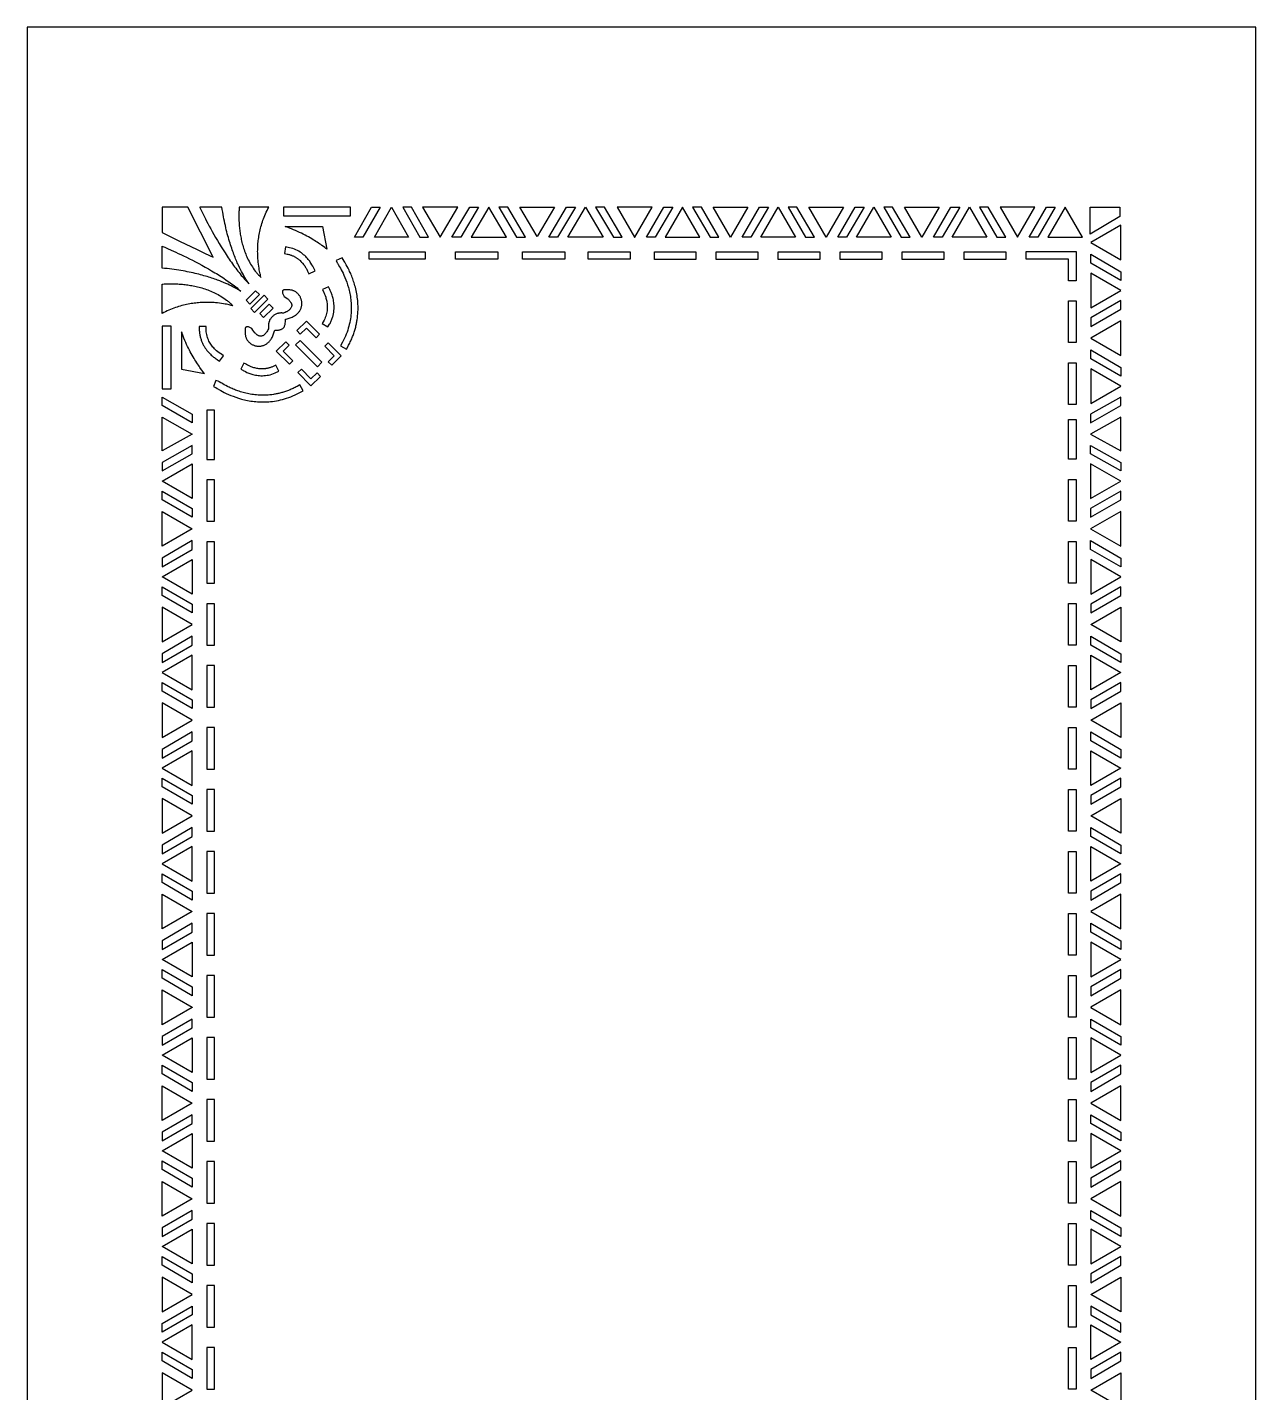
# Model space of a CAD drawing. Extents: x -410 to 410, y -1070 to 1070.
# Drawn here: x -410 to 410, y 159 to 1070 of the extents above; entities that cross this region are included whole.
import ezdxf

# ---------------------------------------------------------------- set-up
doc = ezdxf.new("R2010")
doc.units = 0
doc.header["$MEASUREMENT"] = 0
doc.layers.add('LAYER_1', color=18, linetype='CONTINUOUS')

msp = doc.modelspace()

# ---------------------------------------------------------------- linework, layer by layer
at = {"layer": 'LAYER_1'}
for points in [[(-410, -1070), (410, -1070), (410, 1070), (-410, 1070)], [(-302.9, 950), (-319.98, 950), (-319.98, 932.97), (-316.44, 931.26), (-307.96, 927.16), (-296.96, 921.87), (-291.29, 919.15), (-285.91, 916.58)], [(-261.9, 898.75), (-261.96, 898.85), (-262.08, 899.03), (-262.52, 899.66), (-263.2, 900.65), (-263.61, 901.28), (-264.08, 902.01), (-264.59, 902.84), (-265.14, 903.76), (-265.72, 904.77), (-266.34, 905.89), (-266.99, 907.1), (-267.67, 908.41), (-268.37, 909.82), (-269.08, 911.33), (-269.45, 912.13), (-269.81, 912.94), (-270.18, 913.79), (-270.56, 914.66), (-270.93, 915.56), (-271.31, 916.48), (-271.68, 917.43), (-272.06, 918.41), (-272.44, 919.41), (-272.81, 920.44), (-273.19, 921.49), (-273.57, 922.57), (-273.94, 923.68), (-274.31, 924.82), (-274.68, 925.98), (-275.04, 927.17), (-275.41, 928.39), (-275.76, 929.63), (-276.12, 930.91), (-276.47, 932.21), (-276.81, 933.53), (-277.15, 934.89), (-277.48, 936.27), (-277.8, 937.68), (-278.12, 939.12), (-278.43, 940.59), (-278.73, 942.09), (-279.02, 943.61), (-279.3, 945.17), (-279.58, 946.75), (-279.84, 948.36), (-280.1, 950), (-294.84, 950), (-294.77, 949.77), (-294.6, 949.37), (-294.34, 948.79), (-293.99, 948.05), (-293.56, 947.15), (-293.06, 946.11), (-292.47, 944.93), (-291.81, 943.62), (-291.08, 942.2), (-290.29, 940.66), (-289.43, 939.04), (-288.5, 937.32), (-287.52, 935.52), (-286.49, 933.65), (-285.4, 931.72), (-284.26, 929.74), (-283.08, 927.72), (-281.85, 925.66), (-280.59, 923.58), (-279.28, 921.49), (-277.95, 919.4), (-277.27, 918.35), (-276.58, 917.3), (-275.89, 916.26), (-275.18, 915.23), (-274.48, 914.2), (-273.77, 913.18), (-273.05, 912.16), (-272.33, 911.16), (-271.6, 910.16), (-270.87, 909.18), (-270.13, 908.21), (-269.39, 907.26), (-268.65, 906.32), (-267.91, 905.4), (-267.16, 904.49), (-266.41, 903.61), (-265.66, 902.74), (-264.91, 901.9), (-264.16, 901.07), (-263.41, 900.28), (-262.66, 899.5)], [(-248.78, 950), (-268.54, 950), (-268.54, 949.87), (-268.55, 949.59), (-268.62, 948.57), (-268.65, 947.85), (-268.69, 947), (-268.72, 946.03), (-268.74, 944.94), (-268.75, 943.75), (-268.73, 942.45), (-268.69, 941.06), (-268.62, 939.58), (-268.58, 938.82), (-268.52, 938.03), (-268.46, 937.22), (-268.38, 936.4), (-268.29, 935.56), (-268.2, 934.71), (-268.09, 933.84), (-267.96, 932.96), (-267.83, 932.06), (-267.68, 931.15), (-267.52, 930.24), (-267.34, 929.31), (-267.14, 928.37), (-266.94, 927.43), (-266.71, 926.48), (-266.47, 925.52), (-266.2, 924.56), (-265.92, 923.59), (-265.63, 922.62), (-265.31, 921.65), (-264.97, 920.67), (-264.61, 919.7), (-264.23, 918.72), (-263.83, 917.75), (-263.4, 916.77), (-262.96, 915.8), (-262.49, 914.84), (-261.99, 913.87), (-261.47, 912.92), (-260.93, 911.97), (-260.36, 911.03), (-259.76, 910.09), (-259.13, 909.17), (-258.48, 908.25), (-257.8, 907.35), (-257.45, 906.9), (-257.09, 906.46), (-256.73, 906.02), (-256.35, 905.58), (-255.97, 905.14), (-255.58, 904.71), (-255.19, 904.28), (-254.78, 903.86), (-254.37, 903.44), (-253.95, 903.03), (-253.97, 903.13), (-254.03, 903.37), (-254.24, 904.21), (-254.39, 904.8), (-254.56, 905.51), (-254.74, 906.32), (-254.94, 907.24), (-255.13, 908.26), (-255.33, 909.37), (-255.52, 910.57), (-255.69, 911.86), (-255.85, 913.24), (-255.93, 913.96), (-255.99, 914.69), (-256.05, 915.45), (-256.1, 916.22), (-256.15, 917.02), (-256.18, 917.83), (-256.21, 918.65), (-256.22, 919.5), (-256.23, 920.36), (-256.22, 921.23), (-256.2, 922.12), (-256.17, 923.03), (-256.13, 923.94), (-256.07, 924.88), (-256, 925.82), (-255.91, 926.78), (-255.8, 927.75), (-255.68, 928.73), (-255.55, 929.72), (-255.39, 930.72), (-255.22, 931.74), (-255.02, 932.76), (-254.81, 933.79), (-254.57, 934.83), (-254.32, 935.87), (-254.04, 936.93), (-253.74, 937.99), (-253.42, 939.06), (-253.08, 940.14), (-252.7, 941.22), (-252.31, 942.3), (-251.89, 943.39), (-251.44, 944.49), (-250.97, 945.58), (-250.46, 946.68), (-249.93, 947.79), (-249.37, 948.89)], [(-194.18, 944.3), (-194.18, 950), (-238.9, 950), (-238.9, 944.3)], [(-174.53, 950), (-185.92, 929.98), (-187.08, 929.98), (-191.64, 929.98), (-180.27, 950)], [(-166.94, 950), (-166.93, 950), (-155.64, 929.98), (-166.93, 929.98), (-166.94, 929.98), (-166.94, 929.98), (-178.23, 929.98), (-166.94, 950)], [(-159.34, 950), (-147.96, 929.98), (-146.79, 929.98), (-142.23, 929.98), (-153.6, 950)], [(-134.47, 929.98), (-134.47, 929.98), (-122.69, 950), (-134.47, 950), (-134.47, 950), (-134.47, 950), (-146.25, 950), (-134.47, 929.98)], [(-126.55, 929.98), (-114.68, 950), (-113.47, 950), (-108.72, 950), (-120.57, 929.98)], [(-101.98, 929.98), (-90.2, 929.98), (-101.98, 950), (-113.76, 929.98)], [(-77.41, 929.98), (-89.28, 950), (-90.49, 950), (-95.24, 950), (-83.4, 929.98)], [(-69.68, 930.3), (-81.27, 950), (-69.68, 950), (-58.1, 950)], [(-61.96, 929.98), (-50.09, 950), (-48.87, 950), (-44.12, 950), (-55.97, 929.98)], [(-37.39, 929.98), (-49.17, 929.98), (-37.39, 950), (-25.61, 929.98)], [(-12.82, 929.98), (-24.68, 950), (-25.9, 950), (-30.65, 950), (-18.8, 929.98)], [(-4.56, 929.87), (-4.56, 929.86), (7.11, 950), (-4.56, 950), (-4.56, 950), (-4.57, 950), (-16.24, 950), (-4.57, 929.86)], [(3.33, 929.86), (14.99, 950), (16.18, 950), (20.85, 950), (9.21, 929.86)], [(27.47, 950), (15.9, 929.86), (27.47, 929.86), (39.04, 929.86)], [(51.61, 929.86), (39.95, 950), (38.76, 950), (34.09, 950), (45.73, 929.86)], [(59.39, 929.87), (59.39, 929.86), (47.82, 950), (59.39, 950), (59.39, 950), (59.39, 950), (70.97, 950), (59.39, 929.86)], [(67.17, 929.86), (78.84, 950), (80.03, 950), (84.7, 950), (73.05, 929.86)], [(91.32, 929.86), (79.74, 929.86), (91.32, 950), (102.89, 929.86)], [(115.46, 929.86), (103.8, 950), (102.6, 950), (97.94, 950), (109.58, 929.86)], [(123.24, 929.87), (123.24, 929.86), (111.66, 950), (123.24, 950), (123.24, 950), (123.24, 950), (134.82, 950), (123.24, 929.86)], [(131.02, 929.86), (142.68, 950), (143.88, 950), (148.54, 950), (136.9, 929.86)], [(155.16, 929.86), (143.59, 929.86), (155.16, 950), (166.74, 929.86)], [(173.42, 929.86), (179.31, 929.86), (167.64, 950), (166.45, 950), (161.78, 950)], [(187.09, 929.87), (187.08, 929.86), (175.51, 950), (187.08, 950), (187.09, 950), (187.09, 950), (198.66, 950), (187.09, 929.86)], [(194.87, 929.86), (206.53, 950), (207.72, 950), (212.39, 950), (200.75, 929.86)], [(219.01, 929.86), (207.44, 929.86), (219.01, 950), (230.58, 929.86)], [(237.27, 929.86), (243.15, 929.86), (231.49, 950), (230.3, 950), (225.63, 950)], [(250.93, 950), (250.93, 950), (239.36, 950), (250.93, 929.86), (250.93, 929.87), (250.94, 929.86), (262.51, 950), (250.94, 950)], [(258.72, 929.86), (270.38, 950), (271.57, 950), (276.24, 950), (264.6, 929.86)], [(282.86, 929.86), (294.43, 929.86), (282.86, 950), (271.28, 929.86)], [(299.5, 950), (319.29, 950), (319.29, 943.78), (299.47, 931.97)], [(-210.04, 921.97), (-210.67, 922.46), (-211.37, 922.98), (-212.31, 923.67), (-213.47, 924.51), (-214.13, 924.97), (-214.85, 925.46), (-215.61, 925.98), (-216.43, 926.52), (-217.29, 927.08), (-218.2, 927.65), (-219.16, 928.24), (-220.15, 928.85), (-221.2, 929.46), (-222.28, 930.08), (-223.4, 930.7), (-224.56, 931.32), (-225.76, 931.95), (-226.99, 932.56), (-228.26, 933.18), (-229.56, 933.78), (-230.89, 934.37), (-232.25, 934.95), (-233.64, 935.51), (-235.06, 936.05), (-235.77, 936.31), (-236.5, 936.57), (-237.23, 936.82), (-237.96, 937.06), (-213.05, 937.06)], [(299.87, 926.33), (299.86, 926.33), (320, 914.76), (320, 926.33), (320, 926.33), (320, 926.33), (320, 937.91), (299.86, 926.33)], [(-267.55, 893.93), (-267.65, 893.98), (-267.84, 894.09), (-268.49, 894.5), (-269.52, 895.11), (-270.18, 895.5), (-270.94, 895.92), (-271.8, 896.38), (-272.75, 896.88), (-273.8, 897.41), (-274.95, 897.96), (-276.2, 898.55), (-277.55, 899.15), (-279.01, 899.77), (-280.56, 900.4), (-281.38, 900.72), (-282.22, 901.04), (-283.09, 901.36), (-283.99, 901.69), (-284.91, 902.01), (-285.85, 902.34), (-286.83, 902.66), (-287.83, 902.99), (-288.85, 903.31), (-289.91, 903.63), (-290.99, 903.95), (-292.09, 904.26), (-293.23, 904.57), (-294.39, 904.88), (-295.57, 905.19), (-296.79, 905.49), (-298.03, 905.78), (-299.3, 906.08), (-300.6, 906.36), (-301.92, 906.64), (-303.27, 906.91), (-304.65, 907.17), (-306.06, 907.43), (-307.49, 907.68), (-308.95, 907.92), (-310.45, 908.15), (-311.96, 908.37), (-313.51, 908.58), (-315.09, 908.78), (-316.69, 908.97), (-318.32, 909.15), (-319.98, 909.31), (-320, 924), (-319.51, 923.78), (-318.28, 923.24), (-316.39, 922.4), (-313.91, 921.29), (-312.49, 920.64), (-310.94, 919.93), (-309.29, 919.16), (-307.54, 918.33), (-305.71, 917.45), (-303.8, 916.52), (-301.83, 915.54), (-299.79, 914.51), (-297.71, 913.44), (-295.6, 912.33), (-293.45, 911.18), (-291.29, 910), (-289.12, 908.78), (-286.95, 907.53), (-285.87, 906.9), (-284.8, 906.25), (-283.73, 905.61), (-282.66, 904.95), (-281.61, 904.29), (-280.56, 903.63), (-279.53, 902.96), (-278.5, 902.28), (-277.49, 901.6), (-276.49, 900.92), (-275.51, 900.23), (-274.54, 899.54), (-273.59, 898.85), (-272.66, 898.15), (-271.76, 897.45), (-270.87, 896.75), (-270, 896.05), (-269.16, 895.34), (-268.34, 894.64)], [(-219.48, 910.63), (-220.02, 911.61), (-220.68, 912.69), (-221.07, 913.28), (-221.49, 913.88), (-221.95, 914.5), (-222.44, 915.12), (-222.98, 915.76), (-223.55, 916.39), (-224.16, 917.02), (-224.82, 917.65), (-225.52, 918.26), (-226.26, 918.87), (-227.05, 919.45), (-227.88, 920.01), (-228.76, 920.55), (-229.68, 921.05), (-230.66, 921.52), (-231.68, 921.95), (-232.75, 922.33), (-233.87, 922.66), (-235.04, 922.94), (-237.62, 923.42), (-238.39, 918.96), (-236.47, 918.63), (-235.98, 918.54), (-235.51, 918.43), (-235.06, 918.31), (-234.61, 918.19), (-234.17, 918.05), (-233.74, 917.9), (-233.33, 917.75), (-232.92, 917.58), (-232.52, 917.41), (-232.14, 917.23), (-231.76, 917.04), (-231.39, 916.85), (-231.03, 916.65), (-230.68, 916.44), (-230.34, 916.22), (-230, 916.01), (-229.68, 915.78), (-229.36, 915.55), (-229.05, 915.32), (-228.75, 915.08), (-228.46, 914.83), (-228.17, 914.59), (-227.91, 914.35), (-227.37, 913.83), (-226.87, 913.32), (-226.4, 912.8), (-225.96, 912.28), (-225.55, 911.77), (-225.17, 911.26), (-224.83, 910.76), (-224.51, 910.27), (-224.21, 909.81), (-223.95, 909.36), (-223.71, 908.94), (-223.51, 908.56), (-223.16, 907.86), (-222.91, 907.33), (-222.71, 906.89), (-221.97, 905.42), (-217.92, 907.43), (-218.61, 908.81), (-218.78, 909.2)], [(-144.51, 915.18), (-181.79, 915.18), (-181.79, 920.27), (-144.51, 920.27)], [(-95.94, 915.18), (-124.1, 915.18), (-124.1, 920.27), (-95.94, 920.27)], [(-51.19, 915.18), (-79.36, 915.18), (-79.36, 920.27), (-51.19, 920.27)], [(-7.51, 915.18), (-35.68, 915.18), (-35.68, 920.27), (-7.51, 920.27)], [(-189.28, 880.12), (-189.23, 881.41), (-189.21, 882.68), (-189.23, 883.94), (-189.27, 885.18), (-189.34, 886.4), (-189.44, 887.6), (-189.56, 888.79), (-189.7, 889.95), (-189.87, 891.1), (-190.06, 892.23), (-190.27, 893.33), (-190.5, 894.42), (-190.74, 895.48), (-191, 896.52), (-191.27, 897.54), (-191.56, 898.53), (-191.85, 899.5), (-192.16, 900.45), (-192.47, 901.37), (-192.8, 902.27), (-193.13, 903.15), (-193.46, 903.99), (-193.8, 904.82), (-194.13, 905.61), (-194.47, 906.38), (-194.81, 907.12), (-195.15, 907.84), (-195.81, 909.17), (-196.45, 910.39), (-197.05, 911.49), (-197.61, 912.46), (-198.11, 913.3), (-198.55, 914.01), (-199.14, 914.95), (-199.88, 916.17), (-203.91, 914.43), (-203.21, 912.93), (-203, 912.59), (-202.41, 911.64), (-201.53, 910.19), (-201.01, 909.29), (-200.45, 908.27), (-199.86, 907.13), (-199.24, 905.89), (-198.61, 904.54), (-197.98, 903.09), (-197.36, 901.54), (-196.76, 899.89), (-196.18, 898.16), (-195.64, 896.33), (-195.39, 895.4), (-195.15, 894.44), (-194.92, 893.46), (-194.72, 892.46), (-194.52, 891.44), (-194.35, 890.4), (-194.2, 889.35), (-194.06, 888.28), (-193.95, 887.19), (-193.86, 886.09), (-193.8, 884.97), (-193.76, 883.84), (-193.75, 882.69), (-193.76, 881.52), (-193.81, 880.35), (-193.88, 879.16), (-193.99, 877.95), (-194.13, 876.74), (-194.3, 875.51), (-194.51, 874.27), (-194.76, 873.01), (-195.04, 871.75), (-195.36, 870.48), (-195.73, 869.19), (-196.13, 867.9), (-196.58, 866.6), (-197.07, 865.28), (-197.61, 863.96), (-198.2, 862.63), (-198.83, 861.3), (-199.51, 859.95), (-200.92, 857.36), (-196.96, 855.2), (-195.89, 857.14), (-195.5, 857.87), (-195.12, 858.59), (-194.76, 859.32), (-194.41, 860.05), (-194.07, 860.77), (-193.75, 861.49), (-193.43, 862.21), (-193.14, 862.93), (-192.85, 863.65), (-192.57, 864.37), (-192.31, 865.08), (-192.06, 865.79), (-191.82, 866.5), (-191.6, 867.21), (-191.38, 867.91), (-191.18, 868.62), (-190.98, 869.32), (-190.8, 870.01), (-190.63, 870.71), (-190.47, 871.4), (-190.32, 872.09), (-190.18, 872.78), (-190.05, 873.46), (-189.93, 874.14), (-189.82, 874.83), (-189.63, 876.17), (-189.48, 877.5), (-189.36, 878.82)], [(36.34, 914.97), (8.57, 914.97), (8.57, 920.09), (36.34, 920.09)], [(77.7, 914.97), (49.93, 914.97), (49.93, 920.09), (77.7, 920.09)], [(119.06, 914.97), (91.29, 914.97), (91.29, 920.09), (119.06, 920.09)], [(160.42, 914.97), (132.65, 914.97), (132.65, 920.09), (160.42, 920.09)], [(201.78, 914.97), (174.01, 914.97), (174.01, 920.09), (201.78, 920.09)], [(243.14, 914.97), (215.37, 914.97), (215.37, 920.09), (243.14, 920.09)], [(299.86, 918.55), (320, 906.89), (320, 905.7), (320, 901.03), (299.86, 912.67)], [(299.86, 894.41), (299.86, 882.83), (320, 894.41), (299.86, 905.98)], [(-319.98, 879.04), (-319.98, 898.68), (-319.86, 898.68), (-319.57, 898.69), (-318.55, 898.75), (-317.82, 898.79), (-316.97, 898.82), (-315.99, 898.86), (-314.9, 898.88), (-313.7, 898.88), (-312.39, 898.87), (-310.99, 898.83), (-309.51, 898.76), (-308.73, 898.71), (-307.94, 898.66), (-307.13, 898.59), (-306.3, 898.52), (-305.46, 898.43), (-304.6, 898.33), (-303.73, 898.22), (-302.84, 898.1), (-301.94, 897.97), (-301.03, 897.82), (-300.11, 897.66), (-299.17, 897.48), (-298.23, 897.29), (-297.28, 897.08), (-296.32, 896.85), (-295.36, 896.61), (-294.39, 896.35), (-293.42, 896.07), (-292.44, 895.78), (-291.46, 895.46), (-290.48, 895.13), (-289.5, 894.77), (-288.52, 894.39), (-287.54, 893.99), (-286.56, 893.57), (-285.59, 893.13), (-284.61, 892.66), (-283.65, 892.16), (-282.68, 891.65), (-281.73, 891.11), (-280.78, 890.54), (-279.84, 889.94), (-278.91, 889.32), (-277.99, 888.67), (-277.08, 888), (-276.63, 887.65), (-276.19, 887.29), (-275.74, 886.93), (-275.3, 886.56), (-274.86, 886.18), (-274.43, 885.79), (-274, 885.4), (-273.57, 885), (-273.15, 884.59), (-272.73, 884.17), (-272.84, 884.19), (-273.08, 884.25), (-273.92, 884.46), (-274.52, 884.61), (-275.23, 884.78), (-276.05, 884.96), (-276.97, 885.15), (-278, 885.35), (-279.11, 885.54), (-280.33, 885.73), (-281.62, 885.9), (-283.01, 886.06), (-283.73, 886.13), (-284.47, 886.2), (-285.23, 886.26), (-286.01, 886.31), (-286.81, 886.35), (-287.62, 886.39), (-288.45, 886.41), (-289.3, 886.43), (-290.17, 886.44), (-291.05, 886.43), (-291.94, 886.41), (-292.85, 886.38), (-293.78, 886.34), (-294.71, 886.28), (-295.66, 886.2), (-296.63, 886.12), (-297.6, 886.01), (-298.59, 885.89), (-299.59, 885.76), (-300.59, 885.6), (-301.61, 885.43), (-302.64, 885.24), (-303.68, 885.02), (-304.72, 884.79), (-305.78, 884.54), (-306.84, 884.26), (-307.91, 883.96), (-308.98, 883.64), (-310.06, 883.3), (-311.15, 882.93), (-312.24, 882.54), (-313.34, 882.12), (-314.44, 881.68), (-315.54, 881.2), (-316.65, 880.7), (-317.76, 880.18), (-318.87, 879.62)], [(-226.72, 886.13), (-226.75, 886.57), (-226.8, 887), (-226.87, 887.43), (-226.96, 887.86), (-227.08, 888.28), (-227.21, 888.69), (-227.36, 889.1), (-227.52, 889.5), (-227.71, 889.89), (-227.92, 890.27), (-228.14, 890.64), (-228.38, 891), (-228.63, 891.35), (-228.9, 891.69), (-229.19, 892.01), (-229.49, 892.32), (-229.81, 892.62), (-230.14, 892.9), (-230.49, 893.17), (-230.85, 893.41), (-231.23, 893.64), (-231.61, 893.86), (-232.02, 894.05), (-232.43, 894.22), (-232.85, 894.37), (-233.29, 894.5), (-233.74, 894.61), (-234.19, 894.7), (-234.66, 894.76), (-235.14, 894.8), (-235.62, 894.81), (-236.12, 894.79), (-236.55, 894.76), (-236.81, 894.78), (-237.15, 894.83), (-237.92, 894.91), (-238.35, 894.89), (-238.58, 894.85), (-238.8, 894.78), (-239.01, 894.68), (-239.22, 894.53), (-239.4, 894.34), (-239.54, 894.11), (-239.65, 893.84), (-239.71, 893.56), (-239.74, 893.29), (-239.73, 893.03), (-239.69, 892.78), (-239.62, 892.53), (-239.45, 892.08), (-239.25, 891.67), (-239.04, 891.29), (-238.62, 890.47), (-237.46, 889.71), (-236.57, 889.06), (-236.17, 888.75), (-235.81, 888.44), (-235.47, 888.13), (-235.17, 887.83), (-234.89, 887.54), (-234.65, 887.25), (-234.42, 886.97), (-234.23, 886.69), (-234.06, 886.43), (-233.92, 886.16), (-233.79, 885.91), (-233.69, 885.66), (-233.61, 885.42), (-233.55, 885.18), (-233.51, 884.95), (-233.48, 884.73), (-233.47, 884.51), (-233.48, 884.29), (-233.5, 884.08), (-233.53, 883.88), (-233.64, 883.47), (-233.8, 883.08), (-234.01, 882.7), (-234.26, 882.33), (-234.55, 881.98), (-234.87, 881.64), (-235.22, 881.32), (-235.58, 881.02), (-235.96, 880.74), (-236.35, 880.48), (-236.74, 880.24), (-237.11, 880.03), (-237.83, 879.67), (-238.43, 879.42), (-238.87, 879.27), (-238.97, 879.25), (-239.25, 879.29), (-239.52, 879.33), (-239.79, 879.35), (-240.06, 879.37), (-240.33, 879.38), (-240.59, 879.38), (-240.86, 879.37), (-241.12, 879.36), (-241.38, 879.33), (-241.64, 879.3), (-241.89, 879.27), (-242.14, 879.22), (-242.39, 879.17), (-242.64, 879.11), (-242.89, 879.04), (-243.13, 878.96), (-243.6, 878.79), (-244.07, 878.59), (-244.51, 878.37), (-244.95, 878.12), (-245.36, 877.85), (-245.76, 877.55), (-246.14, 877.24), (-246.5, 876.9), (-246.85, 876.54), (-247.17, 876.16), (-247.47, 875.77), (-247.74, 875.35), (-247.99, 874.92), (-248.22, 874.48), (-248.42, 874.02), (-248.51, 873.79), (-248.6, 873.55), (-248.67, 873.31), (-248.74, 873.07), (-248.8, 872.82), (-248.86, 872.57), (-248.91, 872.32), (-248.95, 872.07), (-248.98, 871.81), (-249, 871.55), (-249.02, 871.29), (-249.03, 871.03), (-249.03, 870.76), (-249.02, 870.5), (-249, 870.23), (-248.98, 869.96), (-248.94, 869.69), (-248.9, 869.42), (-248.94, 869.27), (-249.1, 868.82), (-249.37, 868.21), (-249.74, 867.49), (-250.2, 866.72), (-250.45, 866.34), (-250.74, 865.96), (-251.04, 865.59), (-251.36, 865.25), (-251.69, 864.93), (-252.05, 864.65), (-252.41, 864.4), (-252.79, 864.2), (-253.18, 864.04), (-253.59, 863.93), (-253.79, 863.9), (-254, 863.88), (-254.21, 863.88), (-254.43, 863.89), (-254.65, 863.92), (-254.88, 863.96), (-255.12, 864.02), (-255.36, 864.11), (-255.61, 864.21), (-255.86, 864.33), (-256.13, 864.48), (-256.4, 864.65), (-256.67, 864.84), (-256.96, 865.06), (-257.24, 865.31), (-257.54, 865.59), (-257.84, 865.89), (-258.14, 866.22), (-258.78, 866.99), (-259.43, 867.87), (-260.19, 869.04), (-260.66, 869.26), (-261.01, 869.45), (-261.81, 869.85), (-262.26, 870.02), (-262.51, 870.09), (-262.76, 870.13), (-263.03, 870.14), (-263.3, 870.11), (-263.58, 870.05), (-263.85, 869.94), (-264.08, 869.8), (-264.27, 869.62), (-264.42, 869.42), (-264.53, 869.2), (-264.6, 868.98), (-264.64, 868.75), (-264.65, 868.34), (-264.62, 867.94), (-264.57, 867.57), (-264.5, 866.97), (-264.54, 866.54), (-264.55, 866.05), (-264.54, 865.57), (-264.5, 865.1), (-264.44, 864.63), (-264.36, 864.18), (-264.25, 863.74), (-264.12, 863.3), (-263.97, 862.88), (-263.79, 862.47), (-263.6, 862.08), (-263.39, 861.69), (-263.16, 861.32), (-262.91, 860.96), (-262.65, 860.61), (-262.37, 860.28), (-262.07, 859.97), (-261.76, 859.67), (-261.43, 859.38), (-261.1, 859.11), (-260.75, 858.86), (-260.39, 858.62), (-260.02, 858.4), (-259.63, 858.2), (-259.24, 858.01), (-258.84, 857.84), (-258.43, 857.69), (-258.02, 857.56), (-257.6, 857.45), (-257.17, 857.35), (-256.74, 857.28), (-256.3, 857.23), (-255.86, 857.19), (-255.42, 857.18), (-254.98, 857.19), (-254.53, 857.22), (-254.09, 857.28), (-253.64, 857.36), (-253.2, 857.46), (-252.75, 857.58), (-252.31, 857.72), (-251.88, 857.9), (-251.44, 858.09), (-251.02, 858.31), (-250.6, 858.56), (-250.18, 858.83), (-249.78, 859.12), (-249.38, 859.44), (-248.99, 859.79), (-248.61, 860.17), (-248.25, 860.57), (-247.89, 861), (-247.55, 861.45), (-247.22, 861.93), (-246.9, 862.44), (-246.6, 862.98), (-246.31, 863.55), (-246.04, 864.14), (-245.79, 864.76), (-245.55, 865.42), (-245.33, 866.1), (-245.13, 866.81), (-244.94, 867.55), (-244.87, 867.89), (-244.64, 867.9), (-243.91, 867.91), (-243.11, 867.94), (-242.29, 868.01), (-241.87, 868.06), (-241.45, 868.14), (-241.04, 868.25), (-240.63, 868.38), (-240.24, 868.55), (-239.85, 868.75), (-239.5, 869), (-239.16, 869.29), (-238.86, 869.63), (-238.61, 869.99), (-238.39, 870.38), (-238.21, 870.79), (-238.06, 871.21), (-237.95, 871.64), (-237.85, 872.07), (-237.78, 872.51), (-237.69, 873.37), (-237.64, 874.2), (-237.62, 875.21), (-237.27, 875.28), (-236.52, 875.46), (-235.8, 875.66), (-235.1, 875.88), (-234.44, 876.11), (-233.81, 876.36), (-233.2, 876.63), (-232.63, 876.92), (-232.08, 877.21), (-231.56, 877.53), (-231.07, 877.85), (-230.61, 878.19), (-230.17, 878.55), (-229.76, 878.91), (-229.38, 879.29), (-229.03, 879.67), (-228.7, 880.07), (-228.4, 880.47), (-228.12, 880.88), (-227.87, 881.3), (-227.65, 881.72), (-227.45, 882.15), (-227.27, 882.59), (-227.12, 883.03), (-226.99, 883.47), (-226.89, 883.91), (-226.81, 884.36), (-226.75, 884.8), (-226.72, 885.24), (-226.71, 885.69)], [(-255.05, 891.61), (-257.66, 894.21), (-263.95, 887.96), (-261.34, 885.36)], [(-213.18, 872.31), (-209.28, 870.05), (-208.25, 871.8), (-207.93, 872.38), (-207.63, 872.95), (-207.36, 873.53), (-207.1, 874.11), (-206.86, 874.68), (-206.64, 875.26), (-206.44, 875.83), (-206.25, 876.4), (-206.08, 876.97), (-205.93, 877.53), (-205.8, 878.09), (-205.68, 878.65), (-205.57, 879.2), (-205.48, 879.75), (-205.41, 880.3), (-205.34, 880.84), (-205.3, 881.37), (-205.26, 881.9), (-205.24, 882.42), (-205.22, 882.93), (-205.22, 883.44), (-205.23, 883.95), (-205.25, 884.46), (-205.31, 885.41), (-205.41, 886.34), (-205.54, 887.24), (-205.7, 888.11), (-205.87, 888.94), (-206.06, 889.73), (-206.27, 890.48), (-206.48, 891.19), (-206.7, 891.86), (-206.92, 892.48), (-207.14, 893.05), (-207.36, 893.59), (-207.74, 894.47), (-208.05, 895.13), (-208.22, 895.48), (-208.83, 896.86), (-212.98, 895.06), (-212.34, 893.59), (-212.14, 893.19), (-211.54, 891.85), (-211.18, 890.93), (-210.8, 889.84), (-210.63, 889.25), (-210.45, 888.62), (-210.29, 887.95), (-210.15, 887.26), (-210.02, 886.54), (-209.91, 885.79), (-209.83, 885.02), (-209.78, 884.22), (-209.75, 883.41), (-209.77, 882.58), (-209.81, 881.73), (-209.9, 880.86), (-210.04, 879.98), (-210.22, 879.09), (-210.45, 878.18), (-210.73, 877.27), (-211.07, 876.35), (-211.47, 875.42), (-211.94, 874.49)], [(-249.36, 888.55), (-251.97, 891.15), (-260.87, 882.3), (-258.26, 879.7)], [(-254.87, 878.93), (-252.26, 876.33), (-245.97, 882.58), (-248.58, 885.18)], [(285.06, 859.75), (285.06, 887.52), (290.18, 887.52), (290.18, 859.75)], [(299.86, 876.15), (299.86, 870.27), (320, 881.93), (320, 883.12), (320, 887.79)], [(-320, 828.76), (-313.95, 828.76), (-313.95, 870.52), (-320, 870.52)], [(-291.79, 839), (-292.28, 839.63), (-292.81, 840.32), (-293.5, 841.25), (-294.34, 842.41), (-294.81, 843.07), (-295.3, 843.78), (-295.82, 844.54), (-296.37, 845.35), (-296.93, 846.21), (-297.51, 847.11), (-298.1, 848.06), (-298.71, 849.05), (-299.32, 850.09), (-299.94, 851.17), (-300.57, 852.28), (-301.2, 853.44), (-301.82, 854.63), (-302.45, 855.85), (-303.06, 857.11), (-303.67, 858.41), (-304.26, 859.73), (-304.85, 861.08), (-305.41, 862.46), (-305.95, 863.87), (-306.22, 864.58), (-306.47, 865.3), (-306.73, 866.03), (-306.97, 866.76), (-306.97, 841.99)], [(-290.71, 870.44), (-295.22, 870.38), (-295.19, 868.36), (-295.17, 867.7), (-295.12, 867.05), (-295.06, 866.42), (-294.99, 865.79), (-294.89, 865.17), (-294.79, 864.57), (-294.66, 863.97), (-294.53, 863.39), (-294.38, 862.82), (-294.21, 862.26), (-294.04, 861.71), (-293.85, 861.17), (-293.66, 860.64), (-293.45, 860.12), (-293.23, 859.62), (-293, 859.12), (-292.77, 858.64), (-292.53, 858.17), (-292.28, 857.71), (-292.02, 857.26), (-291.76, 856.83), (-291.49, 856.4), (-291.21, 855.97), (-290.66, 855.19), (-290.09, 854.44), (-289.51, 853.73), (-288.93, 853.07), (-288.35, 852.45), (-287.78, 851.87), (-287.21, 851.33), (-286.66, 850.83), (-286.13, 850.37), (-285.62, 849.95), (-285.14, 849.57), (-284.67, 849.22), (-283.89, 848.67), (-283.28, 848.26), (-282.95, 848.05), (-281.72, 847.18), (-279.09, 850.84), (-280.4, 851.78), (-280.77, 852.02), (-281.99, 852.86), (-282.77, 853.46), (-283.66, 854.21), (-284.12, 854.62), (-284.59, 855.07), (-285.07, 855.56), (-285.56, 856.08), (-286.04, 856.63), (-286.52, 857.22), (-286.99, 857.84), (-287.45, 858.49), (-287.89, 859.18), (-288.31, 859.9), (-288.71, 860.65), (-289.08, 861.44), (-289.42, 862.26), (-289.73, 863.12), (-290, 864.01), (-290.23, 864.94), (-290.42, 865.9), (-290.56, 866.9), (-290.64, 867.94)], [(-217.26, 862.9), (-214.96, 865.2), (-223.72, 873.88), (-230.04, 867.58), (-227.74, 865.29), (-223.71, 869.3)], [(299.87, 862.48), (299.86, 862.48), (320, 850.91), (320, 862.48), (320, 862.48), (320, 862.49), (320, 874.06), (299.86, 862.49)], [(-235.15, 857.85), (-237.47, 860.13), (-243.77, 853.8), (-234.97, 845.15), (-232.68, 847.45), (-239.16, 853.82)], [(-230.97, 858.04), (-216.38, 843.54), (-213.31, 846.59), (-227.9, 861.1)], [(-200.45, 850.75), (-209.19, 859.46), (-211.49, 857.17), (-205.06, 850.75), (-209.09, 846.75), (-206.79, 844.46)], [(299.86, 854.7), (320, 843.04), (320, 841.85), (320, 837.18), (299.86, 848.82)], [(-244.17, 844.55), (-245.92, 843.69), (-246.37, 843.49), (-246.81, 843.3), (-247.25, 843.13), (-247.69, 842.97), (-248.13, 842.82), (-248.56, 842.69), (-248.99, 842.57), (-249.41, 842.47), (-249.84, 842.38), (-250.26, 842.3), (-250.67, 842.23), (-251.09, 842.17), (-251.5, 842.12), (-251.91, 842.09), (-252.31, 842.06), (-252.71, 842.04), (-253.11, 842.03), (-253.5, 842.03), (-253.89, 842.04), (-254.27, 842.06), (-254.65, 842.09), (-255.03, 842.12), (-255.38, 842.16), (-256.13, 842.26), (-256.83, 842.38), (-257.52, 842.53), (-258.18, 842.69), (-258.81, 842.87), (-259.42, 843.06), (-260, 843.26), (-260.54, 843.47), (-261.06, 843.67), (-261.53, 843.88), (-261.97, 844.08), (-262.36, 844.27), (-263.06, 844.63), (-263.58, 844.92), (-263.99, 845.16), (-265.46, 845.92), (-267.55, 841.92), (-266.18, 841.21), (-265.81, 840.99), (-264.4, 840.24), (-263.38, 839.76), (-262.21, 839.27), (-261.54, 839.02), (-260.85, 838.78), (-260.12, 838.55), (-259.35, 838.34), (-258.54, 838.14), (-257.7, 837.96), (-256.83, 837.81), (-255.93, 837.68), (-255, 837.59), (-254.05, 837.54), (-253.06, 837.53), (-252.06, 837.56), (-251.03, 837.64), (-249.98, 837.77), (-248.92, 837.96), (-247.84, 838.21), (-246.75, 838.53), (-245.65, 838.91), (-244.53, 839.37), (-242.16, 840.49)], [(-227.04, 841.84), (-229.36, 839.57), (-220.65, 830.82), (-214.29, 837.08), (-216.58, 839.38), (-220.63, 835.4)], [(285.06, 818.38), (285.06, 846.15), (290.18, 846.15), (290.18, 818.38)], [(320, 830.56), (299.86, 842.13), (299.86, 830.56), (299.86, 818.99)], [(-284.16, 834.41), (-285.6, 830.28), (-284.39, 829.72), (-284.19, 829.61), (-283.24, 829.01), (-281.73, 828.11), (-280.77, 827.57), (-279.7, 826.98), (-278.5, 826.36), (-277.19, 825.72), (-275.77, 825.07), (-274.24, 824.41), (-272.6, 823.76), (-270.87, 823.13), (-269.04, 822.53), (-267.12, 821.97), (-266.12, 821.71), (-265.11, 821.46), (-264.07, 821.22), (-263.01, 821), (-261.93, 820.8), (-260.83, 820.62), (-259.72, 820.46), (-258.58, 820.32), (-257.43, 820.2), (-256.25, 820.11), (-255.06, 820.04), (-253.86, 820), (-252.63, 819.99), (-251.39, 820), (-250.14, 820.05), (-248.87, 820.13), (-247.59, 820.24), (-246.29, 820.39), (-244.98, 820.57), (-243.66, 820.79), (-242.33, 821.05), (-240.98, 821.35), (-239.63, 821.69), (-238.26, 822.07), (-236.89, 822.5), (-235.5, 822.97), (-234.11, 823.49), (-232.71, 824.05), (-231.3, 824.66), (-229.88, 825.33), (-228.46, 826.04), (-225.8, 827.47), (-227.99, 831.43), (-229.9, 830.38), (-230.56, 830.03), (-231.22, 829.7), (-231.87, 829.38), (-232.52, 829.06), (-233.17, 828.77), (-233.82, 828.48), (-234.47, 828.2), (-235.11, 827.94), (-235.75, 827.69), (-236.39, 827.44), (-237.03, 827.21), (-237.66, 826.99), (-238.29, 826.78), (-238.92, 826.58), (-239.55, 826.39), (-240.17, 826.21), (-240.8, 826.04), (-241.42, 825.88), (-242.03, 825.73), (-242.65, 825.59), (-243.26, 825.46), (-243.87, 825.34), (-244.47, 825.23), (-245.07, 825.12), (-245.66, 825.03), (-246.87, 824.86), (-248.05, 824.72), (-249.21, 824.62), (-250.37, 824.55), (-251.51, 824.51), (-252.64, 824.49), (-253.75, 824.5), (-254.86, 824.54), (-255.94, 824.6), (-257.01, 824.69), (-258.07, 824.8), (-259.11, 824.92), (-260.14, 825.07), (-261.14, 825.24), (-262.13, 825.42), (-263.11, 825.63), (-264.06, 825.84), (-265, 826.07), (-265.91, 826.31), (-266.81, 826.57), (-267.69, 826.83), (-268.54, 827.11), (-269.38, 827.39), (-270.19, 827.68), (-270.98, 827.97), (-271.75, 828.27), (-272.5, 828.57), (-273.22, 828.88), (-273.92, 829.18), (-274.59, 829.49), (-275.24, 829.79), (-275.86, 830.09), (-276.45, 830.38), (-277.56, 830.96), (-278.56, 831.5), (-279.44, 832), (-280.21, 832.45), (-280.86, 832.85), (-281.82, 833.45), (-282.19, 833.67), (-282.56, 833.86)], [(-299.86, 806.17), (-320, 817.53), (-320, 818.69), (-320, 823.23), (-299.86, 811.9)], [(299.78, 806.17), (319.92, 817.53), (319.92, 818.69), (319.91, 823.23), (299.78, 811.9)], [(-284.97, 781.63), (-284.97, 814.53), (-290.09, 814.53), (-290.09, 781.63)], [(-299.87, 798.59), (-299.86, 798.59), (-320, 787.31), (-320, 798.59), (-320, 798.59), (-320, 798.59), (-320, 809.86), (-299.86, 798.59)], [(284.97, 781.82), (284.97, 808.29), (290.09, 808.29), (290.09, 781.82)], [(299.78, 798.59), (299.78, 798.59), (319.92, 787.31), (319.92, 798.59), (319.92, 798.59), (319.92, 798.59), (319.92, 809.86), (299.78, 798.59)], [(-299.86, 791.01), (-320, 779.65), (-320, 778.49), (-320, 773.94), (-299.86, 785.28)], [(299.78, 791.01), (319.92, 779.65), (319.92, 778.49), (319.91, 773.94), (299.78, 785.28)], [(-299.86, 767.19), (-299.86, 755.62), (-320, 767.19), (-299.86, 778.77)], [(299.78, 767.19), (299.78, 755.62), (319.92, 767.19), (299.78, 778.77)], [(-284.97, 740.35), (-284.97, 768.12), (-290.09, 768.12), (-290.09, 740.35)], [(284.97, 740.53), (284.97, 768.31), (290.09, 768.31), (290.09, 740.53)], [(-299.86, 743.05), (-320, 754.71), (-320, 755.91), (-320, 760.58), (-299.86, 748.93)], [(299.78, 743.05), (319.92, 754.71), (319.92, 755.91), (319.91, 760.58), (299.78, 748.93)], [(-299.87, 735.27), (-299.86, 735.27), (-320, 723.7), (-320, 735.27), (-320, 735.27), (-320, 735.27), (-320, 746.85), (-299.86, 735.27)], [(299.78, 735.27), (299.78, 735.27), (319.92, 723.7), (319.92, 735.27), (319.92, 735.27), (319.92, 735.27), (319.92, 746.85), (299.78, 735.27)], [(-299.86, 727.49), (-320, 715.83), (-320, 714.63), (-320, 709.97), (-299.86, 721.61)], [(-284.97, 698.99), (-284.97, 726.76), (-290.09, 726.76), (-290.09, 698.99)], [(284.97, 699.16), (284.97, 726.94), (290.09, 726.94), (290.09, 699.16)], [(299.78, 727.49), (319.92, 715.83), (319.92, 714.63), (319.91, 709.97), (299.78, 721.61)], [(-320, 703.35), (-299.86, 714.92), (-299.86, 703.35), (-299.86, 691.77)], [(320, 703.35), (299.86, 714.92), (299.86, 703.35), (299.86, 691.77)], [(-299.86, 679.21), (-320, 690.87), (-320, 692.06), (-320, 696.73), (-299.86, 685.09)], [(299.86, 679.21), (320, 690.87), (320, 692.06), (320, 696.73), (299.86, 685.09)], [(-284.97, 657.63), (-284.97, 685.4), (-290.09, 685.4), (-290.09, 657.63)], [(284.97, 657.79), (284.97, 685.57), (290.09, 685.57), (290.09, 657.79)], [(-299.87, 671.42), (-299.86, 671.43), (-320, 683), (-320, 671.43), (-320, 671.42), (-320, 671.42), (-320, 659.85), (-299.86, 671.42)], [(299.87, 671.42), (299.86, 671.43), (320, 683), (320, 671.43), (320, 671.42), (320, 671.42), (320, 659.85), (299.86, 671.42)], [(-299.86, 663.64), (-320, 651.98), (-320, 650.79), (-320, 646.12), (-299.86, 657.76)], [(299.86, 663.64), (320, 651.98), (320, 650.79), (320, 646.12), (299.86, 657.76)], [(-299.86, 639.5), (-299.86, 651.07), (-320, 639.5), (-299.86, 627.93)], [(299.86, 639.5), (299.86, 651.07), (320, 639.5), (299.86, 627.93)], [(-284.97, 616.27), (-284.97, 644.04), (-290.09, 644.04), (-290.09, 616.27)], [(284.97, 616.42), (284.97, 644.2), (290.09, 644.2), (290.09, 616.42)], [(-299.86, 615.36), (-320, 627.02), (-320, 628.21), (-320, 632.88), (-299.86, 621.24)], [(299.86, 615.36), (320, 627.02), (320, 628.21), (320, 632.88), (299.86, 621.24)], [(-299.87, 607.58), (-299.86, 607.58), (-320, 619.15), (-320, 607.58), (-320, 607.58), (-320, 607.57), (-320, 596), (-299.86, 607.57)], [(299.87, 607.58), (299.86, 607.58), (320, 619.15), (320, 607.58), (320, 607.58), (320, 607.57), (320, 596), (299.86, 607.57)], [(-284.97, 574.91), (-284.97, 602.68), (-290.09, 602.68), (-290.09, 574.91)], [(284.97, 575.05), (284.97, 602.83), (290.09, 602.83), (290.09, 575.05)], [(-299.86, 599.79), (-320, 588.13), (-320, 586.94), (-320, 582.27), (-299.86, 593.91)], [(299.86, 599.79), (320, 588.13), (320, 586.94), (320, 582.27), (299.86, 593.91)], [(-299.86, 575.65), (-299.86, 587.23), (-320, 575.65), (-299.86, 564.08)], [(299.86, 575.65), (299.86, 587.23), (320, 575.65), (299.86, 564.08)], [(-299.86, 557.39), (-299.86, 551.51), (-320, 563.17), (-320, 564.37), (-320, 569.03)], [(299.86, 557.39), (299.86, 551.51), (320, 563.17), (320, 564.37), (320, 569.03)], [(-284.97, 533.55), (-284.97, 561.32), (-290.09, 561.32), (-290.09, 533.55)], [(284.97, 533.68), (284.97, 561.46), (290.09, 561.46), (290.09, 533.68)], [(-299.87, 543.73), (-299.86, 543.73), (-320, 555.3), (-320, 543.73), (-320, 543.73), (-320, 543.73), (-320, 532.15), (-299.86, 543.73)], [(299.87, 543.73), (299.86, 543.73), (320, 555.3), (320, 543.73), (320, 543.73), (320, 543.73), (320, 532.15), (299.86, 543.73)], [(-299.86, 535.95), (-320, 524.29), (-320, 523.09), (-320, 518.42), (-299.86, 530.07)], [(299.86, 535.95), (320, 524.29), (320, 523.09), (320, 518.42), (299.86, 530.07)], [(-299.86, 511.81), (-299.86, 523.38), (-320, 511.81), (-299.86, 500.23)], [(-284.97, 492.19), (-284.97, 519.96), (-290.09, 519.96), (-290.09, 492.19)], [(284.97, 492.31), (284.97, 520.09), (290.09, 520.09), (290.09, 492.31)], [(299.86, 511.81), (299.86, 523.38), (320, 511.81), (299.86, 500.23)], [(-299.86, 493.54), (-299.86, 487.66), (-320, 499.33), (-320, 500.52), (-320, 505.19)], [(299.86, 493.54), (299.86, 487.66), (320, 499.33), (320, 500.52), (320, 505.19)], [(-320, 479.88), (-320, 479.88), (-320, 491.46), (-299.86, 479.88), (-299.87, 479.88), (-299.86, 479.88), (-320, 468.31), (-320, 479.88)], [(320, 479.88), (320, 479.88), (320, 491.46), (299.86, 479.88), (299.87, 479.88), (299.86, 479.88), (320, 468.31), (320, 479.88)], [(-284.97, 450.83), (-284.97, 478.6), (-290.09, 478.6), (-290.09, 450.83)], [(284.97, 450.94), (284.97, 478.72), (290.09, 478.72), (290.09, 450.94)], [(-299.86, 472.1), (-320, 460.44), (-320, 459.25), (-320, 454.58), (-299.86, 466.22)], [(299.86, 472.1), (320, 460.44), (320, 459.25), (320, 454.58), (299.86, 466.22)], [(-299.86, 447.96), (-299.86, 436.38), (-320, 447.96), (-299.86, 459.53)], [(299.86, 447.96), (299.86, 436.38), (320, 447.96), (299.86, 459.53)], [(-299.86, 429.7), (-299.86, 423.82), (-320, 435.48), (-320, 436.67), (-320, 441.34)], [(284.97, 409.57), (284.97, 437.35), (290.09, 437.35), (290.09, 409.57)], [(299.86, 429.7), (299.86, 423.82), (320, 435.48), (320, 436.67), (320, 441.34)], [(-284.97, 409.47), (-284.97, 437.24), (-290.09, 437.24), (-290.09, 409.47)], [(-299.87, 416.04), (-299.86, 416.03), (-320, 404.46), (-320, 416.03), (-320, 416.04), (-320, 416.04), (-320, 427.61), (-299.86, 416.04)], [(299.87, 416.04), (299.86, 416.03), (320, 404.46), (320, 416.03), (320, 416.04), (320, 416.04), (320, 427.61), (299.86, 416.04)], [(-299.86, 408.25), (-320, 396.59), (-320, 395.4), (-320, 390.73), (-299.86, 402.37)], [(299.86, 408.25), (320, 396.59), (320, 395.4), (320, 390.73), (299.86, 402.37)], [(-299.86, 384.11), (-299.86, 372.54), (-320, 384.11), (-299.86, 395.69)], [(-284.97, 368.11), (-284.97, 395.88), (-290.09, 395.88), (-290.09, 368.11)], [(284.97, 368.2), (284.97, 395.98), (290.09, 395.98), (290.09, 368.2)], [(299.86, 384.11), (299.86, 372.54), (320, 384.11), (299.86, 395.69)], [(-299.86, 365.85), (-299.86, 359.97), (-320, 371.63), (-320, 372.82), (-320, 377.49)], [(299.86, 365.85), (299.86, 359.97), (320, 371.63), (320, 372.82), (320, 377.49)], [(-299.87, 352.19), (-299.86, 352.19), (-320, 340.61), (-320, 352.19), (-320, 352.19), (-320, 352.19), (-320, 363.76), (-299.86, 352.19)], [(299.87, 352.19), (299.86, 352.19), (320, 340.61), (320, 352.19), (320, 352.19), (320, 352.19), (320, 363.76), (299.86, 352.19)], [(-284.97, 326.75), (-284.97, 354.52), (-290.09, 354.52), (-290.09, 326.75)], [(284.97, 326.83), (284.97, 354.61), (290.09, 354.61), (290.09, 326.83)], [(-299.86, 344.41), (-320, 332.74), (-320, 331.55), (-320, 326.88), (-299.86, 338.53)], [(299.86, 344.41), (320, 332.74), (320, 331.55), (320, 326.88), (299.86, 338.53)], [(-299.86, 320.26), (-299.86, 308.69), (-320, 320.26), (-299.86, 331.84)], [(299.86, 320.26), (299.86, 308.69), (320, 320.26), (299.86, 331.84)], [(-299.86, 302), (-299.86, 296.12), (-320, 307.78), (-320, 308.98), (-320, 313.65)], [(-284.97, 285.39), (-284.97, 313.16), (-290.09, 313.16), (-290.09, 285.39)], [(284.97, 285.46), (284.97, 313.24), (290.09, 313.24), (290.09, 285.46)], [(299.86, 302), (299.86, 296.12), (320, 307.78), (320, 308.98), (320, 313.65)], [(-299.87, 288.34), (-299.86, 288.34), (-320, 276.77), (-320, 288.34), (-320, 288.34), (-320, 288.34), (-320, 299.92), (-299.86, 288.34)], [(299.87, 288.34), (299.86, 288.34), (320, 276.77), (320, 288.34), (320, 288.34), (320, 288.34), (320, 299.92), (299.86, 288.34)], [(-299.86, 280.56), (-320, 268.9), (-320, 267.7), (-320, 263.04), (-299.86, 274.68)], [(299.86, 280.56), (320, 268.9), (320, 267.7), (320, 263.04), (299.86, 274.68)], [(-320, 256.42), (-299.86, 267.99), (-299.86, 256.42), (-299.86, 244.84)], [(-284.97, 244.03), (-284.97, 271.8), (-290.09, 271.8), (-290.09, 244.03)], [(284.97, 244.09), (284.97, 271.87), (290.09, 271.87), (290.09, 244.09)], [(320, 256.42), (299.86, 267.99), (299.86, 256.42), (299.86, 244.84)], [(-299.86, 238.16), (-299.86, 232.28), (-320, 243.94), (-320, 245.13), (-320, 249.8)], [(299.86, 238.16), (299.86, 232.28), (320, 243.94), (320, 245.13), (320, 249.8)], [(-299.87, 224.49), (-299.86, 224.5), (-320, 236.07), (-320, 224.5), (-320, 224.49), (-320, 224.49), (-320, 212.92), (-299.86, 224.49)], [(-284.97, 202.67), (-284.97, 230.44), (-290.09, 230.44), (-290.09, 202.67)], [(284.97, 202.72), (284.97, 230.5), (290.09, 230.5), (290.09, 202.72)], [(299.87, 224.49), (299.86, 224.5), (320, 236.07), (320, 224.5), (320, 224.49), (320, 224.49), (320, 212.92), (299.86, 224.49)], [(-299.86, 216.71), (-299.86, 210.83), (-320, 199.19), (-320, 203.86), (-320, 205.05)], [(299.86, 216.71), (299.86, 210.83), (320, 199.19), (320, 203.86), (320, 205.05)], [(-299.86, 192.57), (-299.86, 204.14), (-320, 192.57), (-299.86, 181)], [(299.86, 192.57), (299.86, 204.14), (320, 192.57), (299.86, 181)], [(-299.86, 174.31), (-299.86, 168.43), (-320, 180.09), (-320, 181.28), (-320, 185.95)], [(-284.97, 161.31), (-284.97, 189.08), (-290.09, 189.08), (-290.09, 161.31)], [(284.97, 161.35), (284.97, 189.13), (290.09, 189.13), (290.09, 161.35)], [(299.86, 174.31), (299.86, 168.43), (320, 180.09), (320, 181.28), (320, 185.95)], [(-299.87, 160.65), (-299.86, 160.65), (-320, 172.22), (-320, 160.65), (-320, 160.65), (-320, 160.64), (-320, 149.07), (-299.86, 160.64)], [(299.87, 160.65), (299.86, 160.65), (320, 172.22), (320, 160.65), (320, 160.65), (320, 160.64), (320, 149.07), (299.86, 160.64)]]:
    msp.add_lwpolyline(points, close=True, dxfattribs=at)
msp.add_lwpolyline([(285.06, 920.36), (290.18, 920.36), (290.18, 900.9), (285.06, 900.9), (285.06, 915.24), (256.73, 915.24), (256.73, 920.36), (286.27, 920.36)], dxfattribs=at)

doc.saveas('drawing.dxf')
